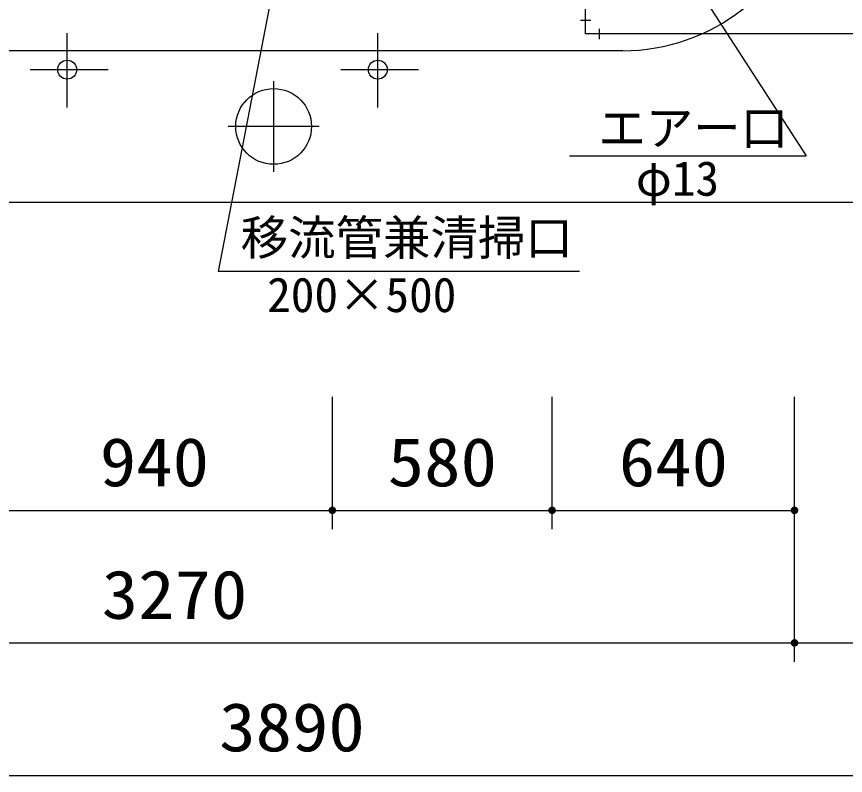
# Model space of a CAD drawing. Units: millimetres, scale not verified. Extents: x -14850 to 14850, y -10500 to 10500.
# Drawn here: x -8796 to -6608, y -1989 to 15 of the extents above; entities that cross this region are included whole.
import ezdxf
from ezdxf.enums import TextEntityAlignment as Align

# ---------------------------------------------------------------- set-up
doc = ezdxf.new("R2010")
doc.units = ezdxf.units.MM
doc.header["$LTSCALE"] = 50
doc.linetypes.add('CHAIN1', pattern=[8, 5, -1, 1, -1])
doc.layers.add('0-1_機器', color=3, linetype='Continuous', lineweight=25)
doc.layers.add('0-2_製作', color=5, linetype='Continuous', lineweight=25)
doc.styles.add('ＭＳ ゴシック', font='')
doc.styles.get('ＭＳ ゴシック').set_extended_font_data('MS Gothic')

msp = doc.modelspace()

# ---------------------------------------------------------------- linework, layer by layer
at = {"layer": '0-1_機器'}
for p, q in [((-8035.75, 521.53), (-8263.31, -657.85)), ((-7257.67, 493.12), (-6711.21, -352.92)), ((-7195.99, -75.14), (-9643.12, -75.14)), ((-7335.85, -352.92), (-6711.21, -352.92)), ((-7310.05, -657.85), (-8263.31, -657.85))]:
    msp.add_line(p, q, dxfattribs=at)
at = {"layer": '0-1_機器', "color": 6}
for p, q in [((-7307.21, 5.21), (-7280.21, 5.21)), ((-7257.71, -17.29), (-7257.71, -44.29))]:
    msp.add_line(p, q, dxfattribs=at)
at = {"layer": '0-1_機器', "color": 7}
for p, q in [((-8662.21, -225.34), (-8662.21, -28.86)), ((-7842.21, -225.34), (-7842.21, -28.86)), ((-8759.53, -125.14), (-8554.38, -125.14)), ((-7939.53, -125.14), (-7734.39, -125.14))]:
    msp.add_line(p, q, dxfattribs=at)
at = {"layer": '0-1_機器', "color": 2, "linetype": 'CHAIN1'}
for p, q in [((-8117.21, -155.14), (-8117.21, -395.14)), ((-7997.21, -275.14), (-8237.21, -275.14))]:
    msp.add_line(p, q, dxfattribs=at)
at = {"layer": '0-1_機器', "color": 2}
msp.add_lwpolyline([(-10217.21, 2024.86), (-10217.21, -475.14), (-6017.21, -475.14)], dxfattribs=at)
at = {"layer": '0-1_機器', "color": 6}
msp.add_lwpolyline([(-5922.83, -30.79), (-7293.71, -30.79), (-7293.71, 421.51)], dxfattribs=at)
at = {"layer": '0-1_機器', "color": 7}
for centre in [(-8662.21, -125.14), (-7842.21, -125.14)]:
    msp.add_circle(centre, 25, dxfattribs=at)
at = {"layer": '0-1_機器', "color": 2}
msp.add_circle((-8117.21, -275.14), 100, dxfattribs=at)
at = {"layer": '0-1_機器'}
msp.add_arc((-7195.99, 436.86), 512, 270, 345.90585, dxfattribs=at)
at = {"layer": '0-2_製作', "color": 2}
for p, q in [((-7962.21, -1338.88), (-7962.21, -989.24)), ((-7382.21, -1338.88), (-7382.21, -989.24)), ((-6742.21, -1688.88), (-6742.21, -989.24)), ((-8902.21, -1288.88), (-7962.21, -1288.88)), ((-7962.21, -1288.88), (-7382.21, -1288.88)), ((-7382.21, -1288.88), (-6742.21, -1288.88)), ((-10012.21, -1638.88), (-6742.21, -1638.88)), ((-6742.21, -1638.88), (-6122.21, -1638.88)), ((-10012.21, -1988.88), (-6122.21, -1988.88))]:
    msp.add_line(p, q, dxfattribs=at)
at = {"layer": '0-2_製作'}
for points in [[(-7972.19, -1288.26), (-7962.21, -1288.88), (-7972.21, -1288.88)], [(-7972.21, -1288.88), (-7971.89, -1291.37), (-7972.13, -1290.14)], [(-7972.21, -1288.88), (-7971.51, -1292.57), (-7971.89, -1291.37)], [(-7962.21, -1288.88), (-7971.51, -1292.57), (-7972.21, -1288.88)], [(-7972.03, -1287.01), (-7962.21, -1288.88), (-7972.19, -1288.26)], [(-7971.72, -1285.79), (-7962.21, -1288.88), (-7972.03, -1287.01)], [(-7971.26, -1284.63), (-7962.21, -1288.88), (-7971.72, -1285.79)], [(-7962.21, -1288.88), (-7970.97, -1293.7), (-7971.51, -1292.57)], [(-7970.65, -1283.53), (-7962.21, -1288.88), (-7971.26, -1284.63)], [(-7962.21, -1288.88), (-7970.3, -1294.76), (-7970.97, -1293.7)], [(-7969.91, -1282.51), (-7962.21, -1288.88), (-7970.65, -1283.53)], [(-7962.21, -1288.88), (-7969.5, -1295.73), (-7970.3, -1294.76)], [(-7969.05, -1281.6), (-7962.21, -1288.88), (-7969.91, -1282.51)], [(-7962.21, -1288.88), (-7968.58, -1296.59), (-7969.5, -1295.73)], [(-7968.09, -1280.79), (-7962.21, -1288.88), (-7969.05, -1281.6)], [(-7962.21, -1288.88), (-7967.57, -1297.33), (-7968.58, -1296.59)], [(-7967.03, -1280.12), (-7962.21, -1288.88), (-7968.09, -1280.79)], [(-7962.21, -1288.88), (-7966.47, -1297.93), (-7967.57, -1297.33)], [(-7965.89, -1279.59), (-7962.21, -1288.88), (-7967.03, -1280.12)], [(-7962.21, -1288.88), (-7965.3, -1298.4), (-7966.47, -1297.93)], [(-7964.7, -1279.2), (-7962.21, -1288.88), (-7965.89, -1279.59)], [(-7962.21, -1288.88), (-7964.08, -1298.71), (-7965.3, -1298.4)], [(-7963.46, -1278.96), (-7962.21, -1288.88), (-7964.7, -1279.2)], [(-7962.21, -1288.88), (-7962.84, -1298.87), (-7964.08, -1298.71)], [(-7963.46, -1278.96), (-7962.21, -1278.88), (-7962.21, -1288.88)], [(-7962.21, -1288.88), (-7962.21, -1298.88), (-7962.84, -1298.87)], [(-7962.21, -1278.88), (-7952.21, -1288.88), (-7962.21, -1288.88)], [(-7961.58, -1278.9), (-7952.21, -1288.88), (-7962.21, -1278.88)], [(-7962.21, -1288.88), (-7960.95, -1298.81), (-7962.21, -1298.88)], [(-7962.21, -1288.88), (-7959.72, -1298.57), (-7960.95, -1298.81)], [(-7952.21, -1288.88), (-7959.72, -1298.57), (-7962.21, -1288.88)], [(-7960.33, -1279.06), (-7952.21, -1288.88), (-7961.58, -1278.9)], [(-7959.12, -1279.37), (-7952.21, -1288.88), (-7960.33, -1279.06)], [(-7952.21, -1288.88), (-7958.53, -1298.18), (-7959.72, -1298.57)], [(-7957.95, -1279.84), (-7952.21, -1288.88), (-7959.12, -1279.37)], [(-7952.21, -1288.88), (-7957.39, -1297.65), (-7958.53, -1298.18)], [(-7956.85, -1280.44), (-7952.21, -1288.88), (-7957.95, -1279.84)], [(-7952.21, -1288.88), (-7956.33, -1296.97), (-7957.39, -1297.65)], [(-7955.83, -1281.18), (-7952.21, -1288.88), (-7956.85, -1280.44)], [(-7952.21, -1288.88), (-7955.36, -1296.17), (-7956.33, -1296.97)], [(-7954.92, -1282.04), (-7952.21, -1288.88), (-7955.83, -1281.18)], [(-7952.21, -1288.88), (-7954.5, -1295.26), (-7955.36, -1296.17)], [(-7954.12, -1283.01), (-7952.21, -1288.88), (-7954.92, -1282.04)], [(-7952.21, -1288.88), (-7953.76, -1294.24), (-7954.5, -1295.26)], [(-7953.45, -1284.07), (-7952.21, -1288.88), (-7954.12, -1283.01)], [(-7952.21, -1288.88), (-7953.16, -1293.14), (-7953.76, -1294.24)], [(-7952.91, -1285.2), (-7952.21, -1288.88), (-7953.45, -1284.07)], [(-7952.21, -1288.88), (-7952.7, -1291.97), (-7953.16, -1293.14)], [(-7952.52, -1286.4), (-7952.21, -1288.88), (-7952.91, -1285.2)], [(-7952.21, -1288.88), (-7952.39, -1290.76), (-7952.7, -1291.97)], [(-7952.52, -1286.4), (-7952.29, -1287.63), (-7952.21, -1288.88)], [(-7952.21, -1288.88), (-7952.23, -1289.51), (-7952.39, -1290.76)], [(-7392.19, -1288.26), (-7382.21, -1288.88), (-7392.21, -1288.88)], [(-7392.21, -1288.88), (-7391.89, -1291.37), (-7392.13, -1290.14)], [(-7392.21, -1288.88), (-7391.51, -1292.57), (-7391.89, -1291.37)], [(-7382.21, -1288.88), (-7391.51, -1292.57), (-7392.21, -1288.88)], [(-7392.03, -1287.01), (-7382.21, -1288.88), (-7392.19, -1288.26)], [(-7391.72, -1285.79), (-7382.21, -1288.88), (-7392.03, -1287.01)], [(-7391.26, -1284.63), (-7382.21, -1288.88), (-7391.72, -1285.79)], [(-7382.21, -1288.88), (-7390.97, -1293.7), (-7391.51, -1292.57)], [(-7390.65, -1283.53), (-7382.21, -1288.88), (-7391.26, -1284.63)], [(-7382.21, -1288.88), (-7390.3, -1294.76), (-7390.97, -1293.7)], [(-7389.91, -1282.51), (-7382.21, -1288.88), (-7390.65, -1283.53)], [(-7382.21, -1288.88), (-7389.5, -1295.73), (-7390.3, -1294.76)], [(-7389.05, -1281.6), (-7382.21, -1288.88), (-7389.91, -1282.51)], [(-7382.21, -1288.88), (-7388.58, -1296.59), (-7389.5, -1295.73)], [(-7388.09, -1280.79), (-7382.21, -1288.88), (-7389.05, -1281.6)], [(-7382.21, -1288.88), (-7387.57, -1297.33), (-7388.58, -1296.59)], [(-7387.03, -1280.12), (-7382.21, -1288.88), (-7388.09, -1280.79)], [(-7382.21, -1288.88), (-7386.47, -1297.93), (-7387.57, -1297.33)], [(-7385.89, -1279.59), (-7382.21, -1288.88), (-7387.03, -1280.12)], [(-7382.21, -1288.88), (-7385.3, -1298.4), (-7386.47, -1297.93)], [(-7384.69, -1279.2), (-7382.21, -1288.88), (-7385.89, -1279.59)], [(-7382.21, -1288.88), (-7384.08, -1298.71), (-7385.3, -1298.4)], [(-7383.46, -1278.96), (-7382.21, -1288.88), (-7384.69, -1279.2)], [(-7382.21, -1288.88), (-7382.84, -1298.87), (-7384.08, -1298.71)], [(-7383.46, -1278.96), (-7382.21, -1278.88), (-7382.21, -1288.88)], [(-7382.21, -1288.88), (-7382.21, -1298.88), (-7382.84, -1298.87)], [(-7382.21, -1278.88), (-7372.21, -1288.88), (-7382.21, -1288.88)], [(-7381.58, -1278.9), (-7372.21, -1288.88), (-7382.21, -1278.88)], [(-7382.21, -1288.88), (-7380.95, -1298.81), (-7382.21, -1298.88)], [(-7382.21, -1288.88), (-7379.72, -1298.57), (-7380.95, -1298.81)], [(-7372.21, -1288.88), (-7379.72, -1298.57), (-7382.21, -1288.88)], [(-7380.33, -1279.06), (-7372.21, -1288.88), (-7381.58, -1278.9)], [(-7379.12, -1279.37), (-7372.21, -1288.88), (-7380.33, -1279.06)], [(-7372.21, -1288.88), (-7378.53, -1298.18), (-7379.72, -1298.57)], [(-7377.95, -1279.84), (-7372.21, -1288.88), (-7379.12, -1279.37)], [(-7372.21, -1288.88), (-7377.39, -1297.65), (-7378.53, -1298.18)], [(-7376.85, -1280.44), (-7372.21, -1288.88), (-7377.95, -1279.84)], [(-7372.21, -1288.88), (-7376.33, -1296.97), (-7377.39, -1297.65)], [(-7375.83, -1281.18), (-7372.21, -1288.88), (-7376.85, -1280.44)], [(-7372.21, -1288.88), (-7375.36, -1296.17), (-7376.33, -1296.97)], [(-7374.92, -1282.04), (-7372.21, -1288.88), (-7375.83, -1281.18)], [(-7372.21, -1288.88), (-7374.5, -1295.26), (-7375.36, -1296.17)], [(-7374.12, -1283.01), (-7372.21, -1288.88), (-7374.92, -1282.04)], [(-7372.21, -1288.88), (-7373.76, -1294.24), (-7374.5, -1295.26)], [(-7373.44, -1284.07), (-7372.21, -1288.88), (-7374.12, -1283.01)], [(-7372.21, -1288.88), (-7373.16, -1293.14), (-7373.76, -1294.24)], [(-7372.91, -1285.2), (-7372.21, -1288.88), (-7373.44, -1284.07)], [(-7372.21, -1288.88), (-7372.7, -1291.97), (-7373.16, -1293.14)], [(-7372.52, -1286.4), (-7372.21, -1288.88), (-7372.91, -1285.2)], [(-7372.21, -1288.88), (-7372.39, -1290.76), (-7372.7, -1291.97)], [(-7372.52, -1286.4), (-7372.29, -1287.63), (-7372.21, -1288.88)], [(-7372.21, -1288.88), (-7372.23, -1289.51), (-7372.39, -1290.76)], [(-6752.19, -1288.26), (-6742.21, -1288.88), (-6752.21, -1288.88)], [(-6752.21, -1288.88), (-6751.51, -1292.57), (-6752.13, -1290.14)], [(-6752.21, -1288.88), (-6750.97, -1293.7), (-6751.51, -1292.57)], [(-6742.21, -1288.88), (-6750.97, -1293.7), (-6752.21, -1288.88)], [(-6752.03, -1287.01), (-6742.21, -1288.88), (-6752.19, -1288.26)], [(-6752.13, -1290.14), (-6751.51, -1292.57), (-6751.89, -1291.37)], [(-6751.72, -1285.79), (-6742.21, -1288.88), (-6752.03, -1287.01)], [(-6751.26, -1284.63), (-6742.21, -1288.88), (-6751.72, -1285.79)], [(-6750.65, -1283.53), (-6742.21, -1288.88), (-6751.26, -1284.63)], [(-6742.21, -1288.88), (-6750.3, -1294.76), (-6750.97, -1293.7)], [(-6749.91, -1282.51), (-6742.21, -1288.88), (-6750.65, -1283.53)], [(-6742.21, -1288.88), (-6749.5, -1295.73), (-6750.3, -1294.76)], [(-6749.05, -1281.6), (-6742.21, -1288.88), (-6749.91, -1282.51)], [(-6742.21, -1288.88), (-6748.58, -1296.59), (-6749.5, -1295.73)], [(-6748.09, -1280.79), (-6742.21, -1288.88), (-6749.05, -1281.6)], [(-6742.21, -1288.88), (-6747.57, -1297.33), (-6748.58, -1296.59)], [(-6747.03, -1280.12), (-6742.21, -1288.88), (-6748.09, -1280.79)], [(-6742.21, -1288.88), (-6746.47, -1297.93), (-6747.57, -1297.33)], [(-6745.89, -1279.59), (-6742.21, -1288.88), (-6747.03, -1280.12)], [(-6742.21, -1288.88), (-6745.3, -1298.4), (-6746.47, -1297.93)], [(-6744.7, -1279.2), (-6742.21, -1288.88), (-6745.89, -1279.59)], [(-6742.21, -1288.88), (-6744.08, -1298.71), (-6745.3, -1298.4)], [(-6743.46, -1278.96), (-6742.21, -1288.88), (-6744.7, -1279.2)], [(-6742.21, -1288.88), (-6742.84, -1298.87), (-6744.08, -1298.71)], [(-6743.46, -1278.96), (-6742.21, -1278.88), (-6742.21, -1288.88)], [(-6742.21, -1288.88), (-6742.21, -1298.88), (-6742.84, -1298.87)], [(-6742.21, -1278.88), (-6732.21, -1288.88), (-6742.21, -1288.88)], [(-6741.58, -1278.9), (-6732.21, -1288.88), (-6742.21, -1278.88)], [(-6742.21, -1288.88), (-6740.96, -1298.81), (-6742.21, -1298.88)], [(-6742.21, -1288.88), (-6739.72, -1298.57), (-6740.96, -1298.81)], [(-6732.21, -1288.88), (-6739.72, -1298.57), (-6742.21, -1288.88)], [(-6740.33, -1279.06), (-6732.21, -1288.88), (-6741.58, -1278.9)], [(-6739.12, -1279.37), (-6732.21, -1288.88), (-6740.33, -1279.06)], [(-6732.21, -1288.88), (-6738.53, -1298.18), (-6739.72, -1298.57)], [(-6737.95, -1279.84), (-6732.21, -1288.88), (-6739.12, -1279.37)], [(-6732.21, -1288.88), (-6737.39, -1297.65), (-6738.53, -1298.18)], [(-6736.85, -1280.44), (-6732.21, -1288.88), (-6737.95, -1279.84)], [(-6732.21, -1288.88), (-6736.33, -1296.97), (-6737.39, -1297.65)], [(-6735.83, -1281.18), (-6732.21, -1288.88), (-6736.85, -1280.44)], [(-6732.21, -1288.88), (-6735.36, -1296.17), (-6736.33, -1296.97)], [(-6734.92, -1282.04), (-6732.21, -1288.88), (-6735.83, -1281.18)], [(-6732.21, -1288.88), (-6734.5, -1295.26), (-6735.36, -1296.17)], [(-6734.12, -1283.01), (-6732.21, -1288.88), (-6734.92, -1282.04)], [(-6732.21, -1288.88), (-6733.77, -1294.24), (-6734.5, -1295.26)], [(-6733.45, -1284.07), (-6732.21, -1288.88), (-6734.12, -1283.01)], [(-6732.21, -1288.88), (-6733.16, -1293.14), (-6733.77, -1294.24)], [(-6732.91, -1285.2), (-6732.21, -1288.88), (-6733.45, -1284.07)], [(-6732.21, -1288.88), (-6732.7, -1291.97), (-6733.16, -1293.14)], [(-6732.91, -1285.2), (-6732.29, -1287.63), (-6732.21, -1288.88)], [(-6732.52, -1286.4), (-6732.29, -1287.63), (-6732.91, -1285.2)], [(-6732.21, -1288.88), (-6732.39, -1290.76), (-6732.7, -1291.97)], [(-6732.21, -1288.88), (-6732.23, -1289.51), (-6732.39, -1290.76)], [(-6752.19, -1638.26), (-6742.21, -1638.88), (-6752.21, -1638.88)], [(-6752.21, -1638.88), (-6751.51, -1642.57), (-6752.13, -1640.14)], [(-6752.21, -1638.88), (-6750.97, -1643.7), (-6751.51, -1642.57)], [(-6742.21, -1638.88), (-6750.97, -1643.7), (-6752.21, -1638.88)], [(-6752.03, -1637.01), (-6742.21, -1638.88), (-6752.19, -1638.26)], [(-6752.13, -1640.14), (-6751.51, -1642.57), (-6751.89, -1641.37)], [(-6751.72, -1635.79), (-6742.21, -1638.88), (-6752.03, -1637.01)], [(-6751.26, -1634.63), (-6742.21, -1638.88), (-6751.72, -1635.79)], [(-6750.65, -1633.53), (-6742.21, -1638.88), (-6751.26, -1634.63)], [(-6742.21, -1638.88), (-6750.3, -1644.76), (-6750.97, -1643.7)], [(-6749.91, -1632.51), (-6742.21, -1638.88), (-6750.65, -1633.53)], [(-6742.21, -1638.88), (-6749.5, -1645.73), (-6750.3, -1644.76)], [(-6749.05, -1631.6), (-6742.21, -1638.88), (-6749.91, -1632.51)], [(-6742.21, -1638.88), (-6748.58, -1646.59), (-6749.5, -1645.73)], [(-6748.09, -1630.79), (-6742.21, -1638.88), (-6749.05, -1631.6)], [(-6742.21, -1638.88), (-6747.57, -1647.33), (-6748.58, -1646.59)], [(-6747.03, -1630.12), (-6742.21, -1638.88), (-6748.09, -1630.79)], [(-6742.21, -1638.88), (-6746.47, -1647.93), (-6747.57, -1647.33)], [(-6745.89, -1629.59), (-6742.21, -1638.88), (-6747.03, -1630.12)], [(-6742.21, -1638.88), (-6745.3, -1648.4), (-6746.47, -1647.93)], [(-6744.7, -1629.2), (-6742.21, -1638.88), (-6745.89, -1629.59)], [(-6742.21, -1638.88), (-6744.08, -1648.71), (-6745.3, -1648.4)], [(-6743.46, -1628.96), (-6742.21, -1638.88), (-6744.7, -1629.2)], [(-6742.21, -1638.88), (-6742.84, -1648.87), (-6744.08, -1648.71)], [(-6743.46, -1628.96), (-6742.21, -1628.88), (-6742.21, -1638.88)], [(-6742.21, -1638.88), (-6742.21, -1648.88), (-6742.84, -1648.87)], [(-6742.21, -1628.88), (-6732.21, -1638.88), (-6742.21, -1638.88)], [(-6741.58, -1628.9), (-6732.21, -1638.88), (-6742.21, -1628.88)], [(-6742.21, -1638.88), (-6740.96, -1648.81), (-6742.21, -1648.88)], [(-6742.21, -1638.88), (-6739.72, -1648.57), (-6740.96, -1648.81)], [(-6732.21, -1638.88), (-6739.72, -1648.57), (-6742.21, -1638.88)], [(-6740.33, -1629.06), (-6732.21, -1638.88), (-6741.58, -1628.9)], [(-6739.12, -1629.37), (-6732.21, -1638.88), (-6740.33, -1629.06)], [(-6732.21, -1638.88), (-6738.53, -1648.18), (-6739.72, -1648.57)], [(-6737.95, -1629.84), (-6732.21, -1638.88), (-6739.12, -1629.37)], [(-6732.21, -1638.88), (-6737.39, -1647.65), (-6738.53, -1648.18)], [(-6736.85, -1630.44), (-6732.21, -1638.88), (-6737.95, -1629.84)], [(-6732.21, -1638.88), (-6736.33, -1646.97), (-6737.39, -1647.65)], [(-6735.83, -1631.18), (-6732.21, -1638.88), (-6736.85, -1630.44)], [(-6732.21, -1638.88), (-6735.36, -1646.17), (-6736.33, -1646.97)], [(-6734.92, -1632.04), (-6732.21, -1638.88), (-6735.83, -1631.18)], [(-6732.21, -1638.88), (-6734.5, -1645.26), (-6735.36, -1646.17)], [(-6734.12, -1633.01), (-6732.21, -1638.88), (-6734.92, -1632.04)], [(-6732.21, -1638.88), (-6733.77, -1644.24), (-6734.5, -1645.26)], [(-6733.45, -1634.07), (-6732.21, -1638.88), (-6734.12, -1633.01)], [(-6732.21, -1638.88), (-6733.16, -1643.14), (-6733.77, -1644.24)], [(-6732.91, -1635.2), (-6732.21, -1638.88), (-6733.45, -1634.07)], [(-6732.21, -1638.88), (-6732.7, -1641.97), (-6733.16, -1643.14)], [(-6732.91, -1635.2), (-6732.29, -1637.63), (-6732.21, -1638.88)], [(-6732.52, -1636.4), (-6732.29, -1637.63), (-6732.91, -1635.2)], [(-6732.21, -1638.88), (-6732.39, -1640.76), (-6732.7, -1641.97)], [(-6732.21, -1638.88), (-6732.23, -1639.51), (-6732.39, -1640.76)]]:
    msp.add_solid(points, dxfattribs=at)

# ---------------------------------------------------------------- texts
at = {"layer": '0-1_機器', "color": 4, "style": 'ＭＳ ゴシック'}
for s, p in [('\u3000エアー口\u3000', (-7385.06, -352.35)), ('\u3000φ13', (-7286.26, -485.86)), ('移流管兼清掃口', (-8204.05, -642.24)), ('200×500', (-8134.33, -792.98))]:
    msp.add_text(s, height=91.79, dxfattribs=at).set_placement(p, align=Align.BOTTOM_LEFT)
at = {"layer": '0-2_製作', "color": 4, "style": 'ＭＳ ゴシック', "width": 1.1}
for s, p in [('940', (-8575.96, -1263.88)), ('580', (-7815.96, -1263.88)), ('640', (-7205.96, -1263.88)), ('3270', (-8570.96, -1613.88)), ('3890', (-8260.96, -1963.88))]:
    msp.add_text(s, height=128.4, dxfattribs=at).set_placement(p, align=Align.BOTTOM_LEFT)

doc.saveas('drawing.dxf')
